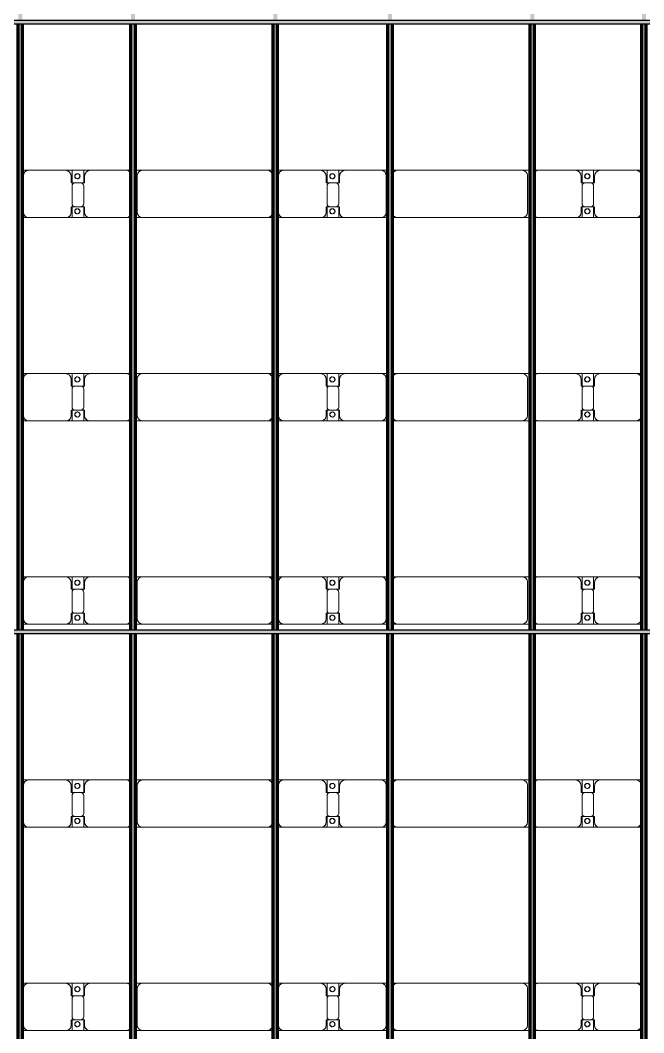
# Model space of a CAD drawing. Header units: millimetres. Extents: x -268744 to 115753, y -96240 to -10461.
# Drawn here: x -97705 to -91568, y -44571 to -34607 of the extents above; entities that cross this region are included whole.
import ezdxf

# ---------------------------------------------------------------- set-up
doc = ezdxf.new("R2010")
doc.units = ezdxf.units.MM
doc.layers.add('A-GENM', color=13, linetype='Continuous', lineweight=9)
doc.layers.add('S-BEAM', color=12, linetype='Continuous', lineweight=9)

# ---------------------------------------------------------------- blocks, each defined once
blk = doc.blocks.new('Dầm C52 - Hộp 40x60-V24-KHUNG KẾT CẤU BÈ PIN 1')
at = {"layer": 'S-BEAM', "lineweight": 25}
blk.add_hatch(color=4, dxfattribs=at).paths.add_polyline_path([(-145811, -20), (145811, -20), (145811, 20), (-145811, 20)])
at = {"layer": 'S-BEAM', "color": 4, "lineweight": 25}
for p, q in [((-145811, 20), (145811, 20)), ((145811, -20), (-145811, -20))]:
    blk.add_line(p, q, dxfattribs=at)
blk = doc.blocks.new('Dai phao do pin - DẢI PHAO ĐỠ PIN-V65-KHUNG KẾT CẤU BÈ PIN 1')
at = {"layer": 'A-GENM', "color": 7}
for p, q in [((10747.6, 241.6), (10809.7, 241.6)), ((10747.6, 241.6), (10809.7, 241.6)), ((11169.7, 241.6), (10809.7, 241.6)), ((11169.7, 241.6), (11352.2, 241.6)), ((11352.2, 241.6), (11169.7, 241.6)), ((11237.8, 241.6), (11420.3, 241.6)), ((11237.8, 116.2), (11237.8, 241.6)), ((11420.3, 241.6), (11237.8, 241.6)), ((11352.2, 241.6), (11352.2, 116.2)), ((11770.3, 241.6), (11420.3, 241.6)), ((11770.3, 241.6), (11817.6, 241.6)), ((11770.3, 241.6), (11817.6, 241.6)), ((11857.6, 241.6), (11929.7, 241.6)), ((11857.6, 241.6), (11929.7, 241.6)), ((13160.3, 241.6), (11929.7, 241.6)), ((13160.3, 241.6), (13217.6, 241.6)), ((13160.3, 241.6), (13217.6, 241.6)), ((13257.6, 241.6), (13319.7, 241.6)), ((13257.6, 241.6), (13319.7, 241.6)), ((13679.7, 241.6), (13319.7, 241.6)), ((13679.7, 241.6), (13862.2, 241.6)), ((13862.2, 241.6), (13679.7, 241.6)), ((13747.8, 241.6), (13930.3, 241.6)), ((13747.8, 116.2), (13747.8, 241.6)), ((13930.3, 241.6), (13747.8, 241.6)), ((13862.2, 241.6), (13862.2, 116.2)), ((14280.3, 241.6), (13930.3, 241.6)), ((14280.3, 241.6), (14347.6, 241.6)), ((14280.3, 241.6), (14347.6, 241.6)), ((14387.6, 241.6), (14439.7, 241.6)), ((14387.6, 241.6), (14439.7, 241.6)), ((15670.3, 241.6), (14439.7, 241.6)), ((15670.3, 241.6), (15747.6, 241.6)), ((15670.3, 241.6), (15747.6, 241.6)), ((15787.6, 241.6), (15829.7, 241.6)), ((15787.6, 241.6), (15829.7, 241.6)), ((16189.7, 241.6), (15829.7, 241.6)), ((16189.7, 241.6), (16372.2, 241.6)), ((16372.2, 241.6), (16189.7, 241.6)), ((16257.8, 241.6), (16440.3, 241.6)), ((16257.8, 116.2), (16257.8, 241.6)), ((16440.3, 241.6), (16257.8, 241.6)), ((16372.2, 241.6), (16372.2, 116.2)), ((16790.3, 241.6), (16440.3, 241.6)), ((16790.3, 241.6), (16847.6, 241.6)), ((16790.3, 241.6), (16847.6, 241.6)), ((10759.7, 191.6), (10759.7, -173.4)), ((11229.7, 118.2), (11229.7, 181.6)), ((11322.2, 118.2), (11229.7, 118.2)), ((11360.3, 118.2), (11267.8, 118.2)), ((11360.3, 181.6), (11360.3, 118.2)), ((11879.7, 191.6), (11879.7, -173.4)), ((13210.3, -173.4), (13210.3, 191.6)), ((13269.7, 191.6), (13269.7, -173.4)), ((13739.7, 118.2), (13739.7, 181.6)), ((13832.2, 118.2), (13739.7, 118.2)), ((13870.3, 118.2), (13777.8, 118.2)), ((13870.3, 181.6), (13870.3, 118.2)), ((14330.3, -173.4), (14330.3, 191.6)), ((14389.7, 191.6), (14389.7, -173.4)), ((15720.3, -173.4), (15720.3, 191.6)), ((16249.7, 118.2), (16249.7, 181.6)), ((16342.2, 118.2), (16249.7, 118.2)), ((16380.3, 118.2), (16287.8, 118.2)), ((16380.3, 181.6), (16380.3, 118.2)), ((16840.3, -173.4), (16840.3, 191.6)), ((11237.8, 88.2), (11237.8, -88.2)), ((11352.2, -88.2), (11352.2, 88.2)), ((13747.8, 88.2), (13747.8, -88.2)), ((13862.2, -88.2), (13862.2, 88.2)), ((16257.8, 88.2), (16257.8, -88.2)), ((16372.2, -88.2), (16372.2, 88.2)), ((11229.7, -173.4), (11229.7, -118.2)), ((11229.7, -118.2), (11322.2, -118.2)), ((11237.8, -223.4), (11237.8, -116.2)), ((11267.8, -118.2), (11360.3, -118.2)), ((11352.2, -116.2), (11352.2, -223.4)), ((11360.3, -118.2), (11360.3, -173.4)), ((13739.7, -173.4), (13739.7, -118.2)), ((13739.7, -118.2), (13832.2, -118.2)), ((13747.8, -223.4), (13747.8, -116.2)), ((13777.8, -118.2), (13870.3, -118.2)), ((13862.2, -116.2), (13862.2, -223.4)), ((13870.3, -118.2), (13870.3, -173.4)), ((16249.7, -173.4), (16249.7, -118.2)), ((16249.7, -118.2), (16342.2, -118.2)), ((16257.8, -223.4), (16257.8, -116.2)), ((16287.8, -118.2), (16380.3, -118.2)), ((16372.2, -116.2), (16372.2, -223.4)), ((16380.3, -118.2), (16380.3, -173.4)), ((10809.7, -223.4), (10747.6, -223.4)), ((10809.7, -223.4), (10747.6, -223.4)), ((10809.7, -223.4), (11179.7, -223.4)), ((11352.2, -223.4), (11179.7, -223.4)), ((11179.7, -223.4), (11352.2, -223.4)), ((11410.3, -223.4), (11237.8, -223.4)), ((11237.8, -223.4), (11410.3, -223.4)), ((11410.3, -223.4), (11770.3, -223.4)), ((11817.6, -223.4), (11770.3, -223.4)), ((11817.6, -223.4), (11770.3, -223.4)), ((11929.7, -223.4), (11857.6, -223.4)), ((11929.7, -223.4), (11857.6, -223.4)), ((11929.7, -223.4), (13160.3, -223.4)), ((13217.6, -223.4), (13160.3, -223.4)), ((13217.6, -223.4), (13160.3, -223.4)), ((13319.7, -223.4), (13257.6, -223.4)), ((13319.7, -223.4), (13257.6, -223.4)), ((13319.7, -223.4), (13689.7, -223.4)), ((13862.2, -223.4), (13689.7, -223.4)), ((13689.7, -223.4), (13862.2, -223.4)), ((13920.3, -223.4), (13747.8, -223.4)), ((13747.8, -223.4), (13920.3, -223.4)), ((13920.3, -223.4), (14280.3, -223.4)), ((14347.6, -223.4), (14280.3, -223.4)), ((14347.6, -223.4), (14280.3, -223.4)), ((14439.7, -223.4), (14387.6, -223.4)), ((14439.7, -223.4), (14387.6, -223.4)), ((14439.7, -223.4), (15670.3, -223.4)), ((15747.6, -223.4), (15670.3, -223.4)), ((15747.6, -223.4), (15670.3, -223.4)), ((15829.7, -223.4), (15787.6, -223.4)), ((15829.7, -223.4), (15787.6, -223.4)), ((15829.7, -223.4), (16199.7, -223.4)), ((16372.2, -223.4), (16199.7, -223.4)), ((16199.7, -223.4), (16372.2, -223.4)), ((16430.3, -223.4), (16257.8, -223.4)), ((16257.8, -223.4), (16430.3, -223.4)), ((16430.3, -223.4), (16790.3, -223.4)), ((16847.6, -223.4), (16790.3, -223.4)), ((16847.6, -223.4), (16790.3, -223.4))]:
    blk.add_line(p, q, dxfattribs=at)
for centre, radius, start, end in [((10809.7, 191.6), 50, 90, 180), ((10809.7, 191.6), 50, 105, 180), ((11169.7, 181.6), 60, 360, 90), ((11169.7, 181.6), 60, 360, 60), ((11288.6, 183.2), 25, 360, 180), ((11288.6, 183.2), 25, 360, 165), ((11291.4, 183.2), 25, 360, 180), ((11291.4, 183.2), 25, 90, 180), ((11291.4, 183.2), 25, 15, 75), ((11420.3, 181.6), 60, 90, 180), ((11420.3, 181.6), 60, 120, 180), ((11770.3, 191.6), 50, 30, 90), ((11770.3, 191.6), 50, 30, 75), ((11929.7, 191.6), 50, 90, 180), ((11929.7, 191.6), 50, 150, 180), ((11929.7, 191.6), 50, 105, 135), ((13160.3, 191.6), 50, 360, 90), ((13160.3, 191.6), 50, 60, 90), ((13160.3, 191.6), 50, 15, 30), ((13319.7, 191.6), 50, 90, 180), ((13319.7, 191.6), 50, 105, 180), ((13679.7, 181.6), 60, 360, 90), ((13679.7, 181.6), 60, 360, 60), ((13798.6, 183.2), 25, 0, 180), ((13798.6, 183.2), 25, 360, 165), ((13801.4, 183.2), 25, 0, 180), ((13801.4, 183.2), 25, 90, 180), ((13801.4, 183.2), 25, 15, 75), ((13930.3, 181.6), 60, 90, 180), ((13930.3, 181.6), 60, 120, 180), ((14280.3, 191.6), 50, 360, 90), ((14280.3, 191.6), 50, 360, 75), ((14439.7, 191.6), 50, 90, 180), ((14439.7, 191.6), 50, 150, 180), ((14439.7, 191.6), 50, 105, 135), ((15670.3, 191.6), 50, 360, 90), ((15670.3, 191.6), 50, 60, 90), ((15670.3, 191.6), 50, 15, 30), ((15829.7, 191.6), 50, 90, 150), ((15829.7, 191.6), 50, 105, 150), ((16189.7, 181.6), 60, 0, 90), ((16189.7, 181.6), 60, 0, 60), ((16308.6, 183.2), 25, 0, 180), ((16308.6, 183.2), 25, 360, 165), ((16311.4, 183.2), 25, 0, 180), ((16311.4, 183.2), 25, 90, 180), ((16311.4, 183.2), 25, 15, 75), ((16440.3, 181.6), 60, 90, 180), ((16440.3, 181.6), 60, 120, 180), ((16790.3, 191.6), 50, 0, 90), ((16790.3, 191.6), 50, 0, 75), ((11267.8, 88.2), 30, 90, 180), ((11288.6, 183.2), 25, 180, 0), ((11291.4, 183.2), 25, 180, 0), ((11291.4, 183.2), 25, 180, 300), ((11288.6, 183.2), 25, 210, 0), ((11291.4, 183.2), 25, 330, 345), ((11322.2, 88.2), 30, 0, 90), ((13777.8, 88.2), 30, 90, 180), ((13798.6, 183.2), 25, 180, 0), ((13801.4, 183.2), 25, 180, 0), ((13801.4, 183.2), 25, 180, 300), ((13798.6, 183.2), 25, 210, 360), ((13801.4, 183.2), 25, 330, 345), ((13832.2, 88.2), 30, 360, 90), ((16287.8, 88.2), 30, 90, 180), ((16308.6, 183.2), 25, 180, 0), ((16311.4, 183.2), 25, 180, 360), ((16311.4, 183.2), 25, 180, 300), ((16308.6, 183.2), 25, 210, 0), ((16311.4, 183.2), 25, 330, 345), ((16342.2, 88.2), 30, 0, 90), ((11267.8, -88.2), 30, 180, 270), ((11322.2, -88.2), 30, 270, 0), ((13777.8, -88.2), 30, 180, 270), ((13832.2, -88.2), 30, 270, 0), ((16287.8, -88.2), 30, 180, 270), ((16342.2, -88.2), 30, 270, 0), ((10809.7, -173.4), 50, 180, 270), ((10809.7, -173.4), 50, 180, 255), ((11179.7, -173.4), 50, 270, 0), ((11179.7, -173.4), 50, 285, 0), ((11288.6, -161.8), 25, 0, 180), ((11288.6, -161.8), 25, 180, 0), ((11288.6, -161.8), 25, 105, 165), ((11288.6, -161.8), 25, 195, 0), ((11291.4, -161.8), 25, 0, 180), ((11291.4, -161.8), 25, 105, 180), ((11291.4, -161.8), 25, 180, 0), ((11291.4, -161.8), 25, 180, 270), ((11288.6, -161.8), 25, 360, 75), ((11291.4, -161.8), 25, 15, 75), ((11291.4, -161.8), 25, 285, 345), ((11410.3, -173.4), 50, 180, 270), ((11410.3, -173.4), 50, 180, 255), ((11770.3, -173.4), 50, 270, 330), ((11770.3, -173.4), 50, 285, 330), ((11929.7, -173.4), 50, 180, 270), ((11929.7, -173.4), 50, 180, 210), ((13160.3, -173.4), 50, 270, 0), ((13160.3, -173.4), 50, 330, 0), ((13319.7, -173.4), 50, 180, 270), ((13319.7, -173.4), 50, 180, 255), ((13689.7, -173.4), 50, 270, 360), ((13689.7, -173.4), 50, 285, 360), ((13798.6, -161.8), 25, 0, 180), ((13798.6, -161.8), 25, 180, 0), ((13798.6, -161.8), 25, 105, 165), ((13798.6, -161.8), 25, 195, 0), ((13801.4, -161.8), 25, 0, 180), ((13801.4, -161.8), 25, 105, 180), ((13801.4, -161.8), 25, 180, 0), ((13801.4, -161.8), 25, 180, 270), ((13798.6, -161.8), 25, 0, 75), ((13801.4, -161.8), 25, 15, 75), ((13801.4, -161.8), 25, 285, 345), ((13920.3, -173.4), 50, 180, 270), ((13920.3, -173.4), 50, 180, 255), ((14280.3, -173.4), 50, 270, 0), ((14280.3, -173.4), 50, 285, 0), ((14439.7, -173.4), 50, 180, 270), ((14439.7, -173.4), 50, 180, 210), ((15670.3, -173.4), 50, 270, 0), ((15670.3, -173.4), 50, 330, 0), ((15829.7, -173.4), 50, 210, 270), ((15829.7, -173.4), 50, 210, 255), ((16199.7, -173.4), 50, 270, 360), ((16199.7, -173.4), 50, 285, 360), ((16308.6, -161.8), 25, 360, 180), ((16308.6, -161.8), 25, 180, 360), ((16308.6, -161.8), 25, 105, 165), ((16308.6, -161.8), 25, 195, 360), ((16311.4, -161.8), 25, 0, 180), ((16311.4, -161.8), 25, 105, 180), ((16311.4, -161.8), 25, 180, 0), ((16311.4, -161.8), 25, 180, 270), ((16308.6, -161.8), 25, 0, 75), ((16311.4, -161.8), 25, 15, 75), ((16311.4, -161.8), 25, 285, 345), ((16430.3, -173.4), 50, 180, 270), ((16430.3, -173.4), 50, 180, 255), ((16790.3, -173.4), 50, 270, 360), ((16790.3, -173.4), 50, 285, 360), ((11929.7, -173.4), 50, 240, 270), ((13160.3, -173.4), 50, 285, 300), ((14439.7, -173.4), 50, 240, 270), ((15670.3, -173.4), 50, 285, 300)]:
    blk.add_arc(centre, radius, start, end, dxfattribs=at)
blk = doc.blocks.new('Dai phao do pin - DẢI PHAO ĐỠ PIN-V66-KHUNG KẾT CẤU BÈ PIN 1')
at = {"layer": 'A-GENM', "color": 7}
for p, q in [((10747.6, 241.6), (10809.7, 241.6)), ((10747.6, 241.6), (10809.7, 241.6)), ((11169.7, 241.6), (10809.7, 241.6)), ((11169.7, 241.6), (11352.2, 241.6)), ((11352.2, 241.6), (11169.7, 241.6)), ((11237.8, 241.6), (11420.3, 241.6)), ((11237.8, 116.2), (11237.8, 241.6)), ((11420.3, 241.6), (11237.8, 241.6)), ((11352.2, 241.6), (11352.2, 116.2)), ((11770.3, 241.6), (11420.3, 241.6)), ((11770.3, 241.6), (11817.6, 241.6)), ((11770.3, 241.6), (11817.6, 241.6)), ((11857.6, 241.6), (11929.7, 241.6)), ((11857.6, 241.6), (11929.7, 241.6)), ((13160.3, 241.6), (11929.7, 241.6)), ((13160.3, 241.6), (13217.6, 241.6)), ((13160.3, 241.6), (13217.6, 241.6)), ((13257.6, 241.6), (13319.7, 241.6)), ((13257.6, 241.6), (13319.7, 241.6)), ((13679.7, 241.6), (13319.7, 241.6)), ((13679.7, 241.6), (13862.2, 241.6)), ((13862.2, 241.6), (13679.7, 241.6)), ((13747.8, 241.6), (13930.3, 241.6)), ((13747.8, 116.2), (13747.8, 241.6)), ((13930.3, 241.6), (13747.8, 241.6)), ((13862.2, 241.6), (13862.2, 116.2)), ((14280.3, 241.6), (13930.3, 241.6)), ((14280.3, 241.6), (14347.6, 241.6)), ((14280.3, 241.6), (14347.6, 241.6)), ((14387.6, 241.6), (14439.7, 241.6)), ((14387.6, 241.6), (14439.7, 241.6)), ((15670.3, 241.6), (14439.7, 241.6)), ((15670.3, 241.6), (15747.6, 241.6)), ((15670.3, 241.6), (15747.6, 241.6)), ((15787.6, 241.6), (15829.7, 241.6)), ((15787.6, 241.6), (15829.7, 241.6)), ((16189.7, 241.6), (15829.7, 241.6)), ((16189.7, 241.6), (16372.2, 241.6)), ((16372.2, 241.6), (16189.7, 241.6)), ((16257.8, 241.6), (16440.3, 241.6)), ((16257.8, 116.2), (16257.8, 241.6)), ((16440.3, 241.6), (16257.8, 241.6)), ((16372.2, 241.6), (16372.2, 116.2)), ((16790.3, 241.6), (16440.3, 241.6)), ((16790.3, 241.6), (16847.6, 241.6)), ((16790.3, 241.6), (16847.6, 241.6)), ((10759.7, 191.6), (10759.7, -173.4)), ((11229.7, 118.2), (11229.7, 181.6)), ((11322.2, 118.2), (11229.7, 118.2)), ((11360.3, 118.2), (11267.8, 118.2)), ((11360.3, 181.6), (11360.3, 118.2)), ((11879.7, 191.6), (11879.7, -173.4)), ((13210.3, -173.4), (13210.3, 191.6)), ((13269.7, 191.6), (13269.7, -173.4)), ((13739.7, 118.2), (13739.7, 181.6)), ((13832.2, 118.2), (13739.7, 118.2)), ((13870.3, 118.2), (13777.8, 118.2)), ((13870.3, 181.6), (13870.3, 118.2)), ((14330.3, -173.4), (14330.3, 191.6)), ((14389.7, 191.6), (14389.7, -173.4)), ((15720.3, -173.4), (15720.3, 191.6)), ((16249.7, 118.2), (16249.7, 181.6)), ((16342.2, 118.2), (16249.7, 118.2)), ((16380.3, 118.2), (16287.8, 118.2)), ((16380.3, 181.6), (16380.3, 118.2)), ((16840.3, -173.4), (16840.3, 191.6)), ((11237.8, 88.2), (11237.8, -88.2)), ((11352.2, -88.2), (11352.2, 88.2)), ((13747.8, 88.2), (13747.8, -88.2)), ((13862.2, -88.2), (13862.2, 88.2)), ((16257.8, 88.2), (16257.8, -88.2)), ((16372.2, -88.2), (16372.2, 88.2)), ((11229.7, -173.4), (11229.7, -118.2)), ((11229.7, -118.2), (11322.2, -118.2)), ((11237.8, -223.4), (11237.8, -116.2)), ((11267.8, -118.2), (11360.3, -118.2)), ((11352.2, -116.2), (11352.2, -223.4)), ((11360.3, -118.2), (11360.3, -173.4)), ((13739.7, -173.4), (13739.7, -118.2)), ((13739.7, -118.2), (13832.2, -118.2)), ((13747.8, -223.4), (13747.8, -116.2)), ((13777.8, -118.2), (13870.3, -118.2)), ((13862.2, -116.2), (13862.2, -223.4)), ((13870.3, -118.2), (13870.3, -173.4)), ((16249.7, -173.4), (16249.7, -118.2)), ((16249.7, -118.2), (16342.2, -118.2)), ((16257.8, -223.4), (16257.8, -116.2)), ((16287.8, -118.2), (16380.3, -118.2)), ((16372.2, -116.2), (16372.2, -223.4)), ((16380.3, -118.2), (16380.3, -173.4)), ((10809.7, -223.4), (10747.6, -223.4)), ((10809.7, -223.4), (10747.6, -223.4)), ((10809.7, -223.4), (11179.7, -223.4)), ((11352.2, -223.4), (11179.7, -223.4)), ((11179.7, -223.4), (11352.2, -223.4)), ((11410.3, -223.4), (11237.8, -223.4)), ((11237.8, -223.4), (11410.3, -223.4)), ((11410.3, -223.4), (11770.3, -223.4)), ((11817.6, -223.4), (11770.3, -223.4)), ((11817.6, -223.4), (11770.3, -223.4)), ((11929.7, -223.4), (11857.6, -223.4)), ((11929.7, -223.4), (11857.6, -223.4)), ((11929.7, -223.4), (13160.3, -223.4)), ((13217.6, -223.4), (13160.3, -223.4)), ((13217.6, -223.4), (13160.3, -223.4)), ((13319.7, -223.4), (13257.6, -223.4)), ((13319.7, -223.4), (13257.6, -223.4)), ((13319.7, -223.4), (13689.7, -223.4)), ((13862.2, -223.4), (13689.7, -223.4)), ((13689.7, -223.4), (13862.2, -223.4)), ((13920.3, -223.4), (13747.8, -223.4)), ((13747.8, -223.4), (13920.3, -223.4)), ((13920.3, -223.4), (14280.3, -223.4)), ((14347.6, -223.4), (14280.3, -223.4)), ((14347.6, -223.4), (14280.3, -223.4)), ((14439.7, -223.4), (14387.6, -223.4)), ((14439.7, -223.4), (14387.6, -223.4)), ((14439.7, -223.4), (15670.3, -223.4)), ((15747.6, -223.4), (15670.3, -223.4)), ((15747.6, -223.4), (15670.3, -223.4)), ((15829.7, -223.4), (15787.6, -223.4)), ((15829.7, -223.4), (15787.6, -223.4)), ((15829.7, -223.4), (16199.7, -223.4)), ((16372.2, -223.4), (16199.7, -223.4)), ((16199.7, -223.4), (16372.2, -223.4)), ((16430.3, -223.4), (16257.8, -223.4)), ((16257.8, -223.4), (16430.3, -223.4)), ((16430.3, -223.4), (16790.3, -223.4)), ((16847.6, -223.4), (16790.3, -223.4)), ((16847.6, -223.4), (16790.3, -223.4))]:
    blk.add_line(p, q, dxfattribs=at)
for centre, radius, start, end in [((10809.7, 191.6), 50, 90, 180), ((10809.7, 191.6), 50, 105, 180), ((11169.7, 181.6), 60, 360, 90), ((11169.7, 181.6), 60, 360, 60), ((11288.6, 183.2), 25, 360, 180), ((11288.6, 183.2), 25, 360, 165), ((11291.4, 183.2), 25, 360, 180), ((11291.4, 183.2), 25, 90, 180), ((11291.4, 183.2), 25, 15, 75), ((11420.3, 181.6), 60, 90, 180), ((11420.3, 181.6), 60, 120, 180), ((11770.3, 191.6), 50, 30, 90), ((11770.3, 191.6), 50, 30, 75), ((11929.7, 191.6), 50, 90, 180), ((11929.7, 191.6), 50, 150, 180), ((11929.7, 191.6), 50, 105, 135), ((13160.3, 191.6), 50, 360, 90), ((13160.3, 191.6), 50, 60, 90), ((13160.3, 191.6), 50, 15, 30), ((13319.7, 191.6), 50, 90, 180), ((13319.7, 191.6), 50, 105, 180), ((13679.7, 181.6), 60, 360, 90), ((13679.7, 181.6), 60, 360, 60), ((13798.6, 183.2), 25, 0, 180), ((13798.6, 183.2), 25, 360, 165), ((13801.4, 183.2), 25, 0, 180), ((13801.4, 183.2), 25, 90, 180), ((13801.4, 183.2), 25, 15, 75), ((13930.3, 181.6), 60, 90, 180), ((13930.3, 181.6), 60, 120, 180), ((14280.3, 191.6), 50, 360, 90), ((14280.3, 191.6), 50, 360, 75), ((14439.7, 191.6), 50, 90, 180), ((14439.7, 191.6), 50, 150, 180), ((14439.7, 191.6), 50, 105, 135), ((15670.3, 191.6), 50, 360, 90), ((15670.3, 191.6), 50, 60, 90), ((15670.3, 191.6), 50, 15, 30), ((15829.7, 191.6), 50, 90, 150), ((15829.7, 191.6), 50, 105, 150), ((16189.7, 181.6), 60, 0, 90), ((16189.7, 181.6), 60, 0, 60), ((16308.6, 183.2), 25, 0, 180), ((16308.6, 183.2), 25, 360, 165), ((16311.4, 183.2), 25, 0, 180), ((16311.4, 183.2), 25, 90, 180), ((16311.4, 183.2), 25, 15, 75), ((16440.3, 181.6), 60, 90, 180), ((16440.3, 181.6), 60, 120, 180), ((16790.3, 191.6), 50, 0, 90), ((16790.3, 191.6), 50, 0, 75), ((11267.8, 88.2), 30, 90, 180), ((11288.6, 183.2), 25, 180, 0), ((11291.4, 183.2), 25, 180, 0), ((11291.4, 183.2), 25, 180, 300), ((11288.6, 183.2), 25, 210, 0), ((11291.4, 183.2), 25, 330, 345), ((11322.2, 88.2), 30, 0, 90), ((13777.8, 88.2), 30, 90, 180), ((13798.6, 183.2), 25, 180, 0), ((13801.4, 183.2), 25, 180, 0), ((13801.4, 183.2), 25, 180, 300), ((13798.6, 183.2), 25, 210, 360), ((13801.4, 183.2), 25, 330, 345), ((13832.2, 88.2), 30, 360, 90), ((16287.8, 88.2), 30, 90, 180), ((16308.6, 183.2), 25, 180, 0), ((16311.4, 183.2), 25, 180, 360), ((16311.4, 183.2), 25, 180, 300), ((16308.6, 183.2), 25, 210, 0), ((16311.4, 183.2), 25, 330, 345), ((16342.2, 88.2), 30, 0, 90), ((11267.8, -88.2), 30, 180, 270), ((11322.2, -88.2), 30, 270, 0), ((13777.8, -88.2), 30, 180, 270), ((13832.2, -88.2), 30, 270, 0), ((16287.8, -88.2), 30, 180, 270), ((16342.2, -88.2), 30, 270, 0), ((10809.7, -173.4), 50, 180, 270), ((10809.7, -173.4), 50, 180, 255), ((11179.7, -173.4), 50, 270, 0), ((11179.7, -173.4), 50, 285, 0), ((11288.6, -161.8), 25, 0, 180), ((11288.6, -161.8), 25, 180, 0), ((11288.6, -161.8), 25, 105, 165), ((11288.6, -161.8), 25, 195, 359.19264), ((11291.4, -161.8), 25, 0, 180), ((11291.4, -161.8), 25, 105, 180), ((11291.4, -161.8), 25, 180, 0), ((11291.4, -161.8), 25, 180.80736, 270), ((11288.6, -161.8), 25, 360, 75), ((11291.4, -161.8), 25, 15, 75), ((11291.4, -161.8), 25, 285, 345), ((11410.3, -173.4), 50, 180, 270), ((11410.3, -173.4), 50, 180, 255), ((11770.3, -173.4), 50, 270, 330), ((11770.3, -173.4), 50, 285, 330), ((11929.7, -173.4), 50, 180, 270), ((11929.7, -173.4), 50, 180, 210), ((13160.3, -173.4), 50, 270, 0), ((13160.3, -173.4), 50, 330, 0), ((13319.7, -173.4), 50, 180, 270), ((13319.7, -173.4), 50, 180, 255), ((13689.7, -173.4), 50, 270, 360), ((13689.7, -173.4), 50, 285, 360), ((13798.6, -161.8), 25, 0, 180), ((13798.6, -161.8), 25, 180, 0), ((13798.6, -161.8), 25, 105, 165), ((13798.6, -161.8), 25, 195, 359.19264), ((13801.4, -161.8), 25, 0, 180), ((13801.4, -161.8), 25, 105, 180), ((13801.4, -161.8), 25, 180, 0), ((13801.4, -161.8), 25, 180.80736, 270), ((13798.6, -161.8), 25, 0, 75), ((13801.4, -161.8), 25, 15, 75), ((13801.4, -161.8), 25, 285, 345), ((13920.3, -173.4), 50, 180, 270), ((13920.3, -173.4), 50, 180, 255), ((14280.3, -173.4), 50, 270, 0), ((14280.3, -173.4), 50, 285, 0), ((14439.7, -173.4), 50, 180, 270), ((14439.7, -173.4), 50, 180, 210), ((15670.3, -173.4), 50, 270, 0), ((15670.3, -173.4), 50, 330, 0), ((15829.7, -173.4), 50, 210, 270), ((15829.7, -173.4), 50, 210, 255), ((16199.7, -173.4), 50, 270, 360), ((16199.7, -173.4), 50, 285, 360), ((16308.6, -161.8), 25, 360, 180), ((16308.6, -161.8), 25, 180, 360), ((16308.6, -161.8), 25, 105, 165), ((16308.6, -161.8), 25, 195, 359.19264), ((16311.4, -161.8), 25, 0, 180), ((16311.4, -161.8), 25, 105, 180), ((16311.4, -161.8), 25, 180, 0), ((16311.4, -161.8), 25, 180.80736, 270), ((16308.6, -161.8), 25, 0, 75), ((16311.4, -161.8), 25, 15, 75), ((16311.4, -161.8), 25, 285, 345), ((16430.3, -173.4), 50, 180, 270), ((16430.3, -173.4), 50, 180, 255), ((16790.3, -173.4), 50, 270, 360), ((16790.3, -173.4), 50, 285, 360), ((11929.7, -173.4), 50, 240, 270), ((13160.3, -173.4), 50, 285, 300), ((14439.7, -173.4), 50, 240, 270), ((15670.3, -173.4), 50, 285, 300)]:
    blk.add_arc(centre, radius, start, end, dxfattribs=at)
blk = doc.blocks.new('Dai phao do pin - DẢI PHAO ĐỠ PIN-V67-KHUNG KẾT CẤU BÈ PIN 1')
at = {"layer": 'A-GENM', "color": 7}
for p, q in [((10747.6, 241.6), (10809.7, 241.6)), ((10747.6, 241.6), (10809.7, 241.6)), ((11169.7, 241.6), (10809.7, 241.6)), ((11169.7, 241.6), (11352.2, 241.6)), ((11352.2, 241.6), (11169.7, 241.6)), ((11237.8, 241.6), (11420.3, 241.6)), ((11237.8, 116.2), (11237.8, 241.6)), ((11420.3, 241.6), (11237.8, 241.6)), ((11352.2, 241.6), (11352.2, 116.2)), ((11770.3, 241.6), (11420.3, 241.6)), ((11770.3, 241.6), (11817.6, 241.6)), ((11770.3, 241.6), (11817.6, 241.6)), ((11857.6, 241.6), (11929.7, 241.6)), ((11857.6, 241.6), (11929.7, 241.6)), ((13160.3, 241.6), (11929.7, 241.6)), ((13160.3, 241.6), (13217.6, 241.6)), ((13160.3, 241.6), (13217.6, 241.6)), ((13257.6, 241.6), (13319.7, 241.6)), ((13257.6, 241.6), (13319.7, 241.6)), ((13679.7, 241.6), (13319.7, 241.6)), ((13679.7, 241.6), (13862.2, 241.6)), ((13862.2, 241.6), (13679.7, 241.6)), ((13747.8, 241.6), (13930.3, 241.6)), ((13747.8, 116.2), (13747.8, 241.6)), ((13930.3, 241.6), (13747.8, 241.6)), ((13862.2, 241.6), (13862.2, 116.2)), ((14280.3, 241.6), (13930.3, 241.6)), ((14280.3, 241.6), (14347.6, 241.6)), ((14280.3, 241.6), (14347.6, 241.6)), ((14387.6, 241.6), (14439.7, 241.6)), ((14387.6, 241.6), (14439.7, 241.6)), ((15670.3, 241.6), (14439.7, 241.6)), ((15670.3, 241.6), (15747.6, 241.6)), ((15670.3, 241.6), (15747.6, 241.6)), ((15787.6, 241.6), (15829.7, 241.6)), ((15787.6, 241.6), (15829.7, 241.6)), ((16189.7, 241.6), (15829.7, 241.6)), ((16189.7, 241.6), (16372.2, 241.6)), ((16372.2, 241.6), (16189.7, 241.6)), ((16257.8, 241.6), (16440.3, 241.6)), ((16257.8, 116.2), (16257.8, 241.6)), ((16440.3, 241.6), (16257.8, 241.6)), ((16372.2, 241.6), (16372.2, 116.2)), ((16790.3, 241.6), (16440.3, 241.6)), ((16790.3, 241.6), (16847.6, 241.6)), ((16790.3, 241.6), (16847.6, 241.6)), ((10759.7, 191.6), (10759.7, -173.4)), ((11229.7, 118.2), (11229.7, 181.6)), ((11322.2, 118.2), (11229.7, 118.2)), ((11360.3, 118.2), (11267.8, 118.2)), ((11360.3, 181.6), (11360.3, 118.2)), ((11879.7, 191.6), (11879.7, -173.4)), ((13210.3, -173.4), (13210.3, 191.6)), ((13269.7, 191.6), (13269.7, -173.4)), ((13739.7, 118.2), (13739.7, 181.6)), ((13832.2, 118.2), (13739.7, 118.2)), ((13870.3, 118.2), (13777.8, 118.2)), ((13870.3, 181.6), (13870.3, 118.2)), ((14330.3, -173.4), (14330.3, 191.6)), ((14389.7, 191.6), (14389.7, -173.4)), ((15720.3, -173.4), (15720.3, 191.6)), ((16249.7, 118.2), (16249.7, 181.6)), ((16342.2, 118.2), (16249.7, 118.2)), ((16380.3, 118.2), (16287.8, 118.2)), ((16380.3, 181.6), (16380.3, 118.2)), ((16840.3, -173.4), (16840.3, 191.6)), ((11237.8, 88.2), (11237.8, -88.2)), ((11352.2, -88.2), (11352.2, 88.2)), ((13747.8, 88.2), (13747.8, -88.2)), ((13862.2, -88.2), (13862.2, 88.2)), ((16257.8, 88.2), (16257.8, -88.2)), ((16372.2, -88.2), (16372.2, 88.2)), ((11229.7, -173.4), (11229.7, -118.2)), ((11229.7, -118.2), (11322.2, -118.2)), ((11237.8, -223.4), (11237.8, -116.2)), ((11267.8, -118.2), (11360.3, -118.2)), ((11352.2, -116.2), (11352.2, -223.4)), ((11360.3, -118.2), (11360.3, -173.4)), ((13739.7, -173.4), (13739.7, -118.2)), ((13739.7, -118.2), (13832.2, -118.2)), ((13747.8, -223.4), (13747.8, -116.2)), ((13777.8, -118.2), (13870.3, -118.2)), ((13862.2, -116.2), (13862.2, -223.4)), ((13870.3, -118.2), (13870.3, -173.4)), ((16249.7, -173.4), (16249.7, -118.2)), ((16249.7, -118.2), (16342.2, -118.2)), ((16257.8, -223.4), (16257.8, -116.2)), ((16287.8, -118.2), (16380.3, -118.2)), ((16372.2, -116.2), (16372.2, -223.4)), ((16380.3, -118.2), (16380.3, -173.4)), ((10809.7, -223.4), (10747.6, -223.4)), ((10809.7, -223.4), (10747.6, -223.4)), ((10809.7, -223.4), (11179.7, -223.4)), ((11352.2, -223.4), (11179.7, -223.4)), ((11179.7, -223.4), (11352.2, -223.4)), ((11410.3, -223.4), (11237.8, -223.4)), ((11237.8, -223.4), (11410.3, -223.4)), ((11410.3, -223.4), (11770.3, -223.4)), ((11817.6, -223.4), (11770.3, -223.4)), ((11817.6, -223.4), (11770.3, -223.4)), ((11929.7, -223.4), (11857.6, -223.4)), ((11929.7, -223.4), (11857.6, -223.4)), ((11929.7, -223.4), (13160.3, -223.4)), ((13217.6, -223.4), (13160.3, -223.4)), ((13217.6, -223.4), (13160.3, -223.4)), ((13319.7, -223.4), (13257.6, -223.4)), ((13319.7, -223.4), (13257.6, -223.4)), ((13319.7, -223.4), (13689.7, -223.4)), ((13862.2, -223.4), (13689.7, -223.4)), ((13689.7, -223.4), (13862.2, -223.4)), ((13920.3, -223.4), (13747.8, -223.4)), ((13747.8, -223.4), (13920.3, -223.4)), ((13920.3, -223.4), (14280.3, -223.4)), ((14347.6, -223.4), (14280.3, -223.4)), ((14347.6, -223.4), (14280.3, -223.4)), ((14439.7, -223.4), (14387.6, -223.4)), ((14439.7, -223.4), (14387.6, -223.4)), ((14439.7, -223.4), (15670.3, -223.4)), ((15747.6, -223.4), (15670.3, -223.4)), ((15747.6, -223.4), (15670.3, -223.4)), ((15829.7, -223.4), (15787.6, -223.4)), ((15829.7, -223.4), (15787.6, -223.4)), ((15829.7, -223.4), (16199.7, -223.4)), ((16372.2, -223.4), (16199.7, -223.4)), ((16199.7, -223.4), (16372.2, -223.4)), ((16430.3, -223.4), (16257.8, -223.4)), ((16257.8, -223.4), (16430.3, -223.4)), ((16430.3, -223.4), (16790.3, -223.4)), ((16847.6, -223.4), (16790.3, -223.4)), ((16847.6, -223.4), (16790.3, -223.4))]:
    blk.add_line(p, q, dxfattribs=at)
for centre, radius, start, end in [((10809.7, 191.6), 50, 90, 180), ((10809.7, 191.6), 50, 105, 180), ((11169.7, 181.6), 60, 360, 90), ((11169.7, 181.6), 60, 360, 60), ((11288.6, 183.2), 25, 360, 180), ((11288.6, 183.2), 25, 360, 165), ((11291.4, 183.2), 25, 360, 180), ((11291.4, 183.2), 25, 90, 180), ((11291.4, 183.2), 25, 15, 75), ((11420.3, 181.6), 60, 90, 180), ((11420.3, 181.6), 60, 120, 180), ((11770.3, 191.6), 50, 30, 90), ((11770.3, 191.6), 50, 30, 75), ((11929.7, 191.6), 50, 90, 180), ((11929.7, 191.6), 50, 150, 180), ((11929.7, 191.6), 50, 105, 135), ((13160.3, 191.6), 50, 360, 90), ((13160.3, 191.6), 50, 60, 90), ((13160.3, 191.6), 50, 15, 30), ((13319.7, 191.6), 50, 90, 180), ((13319.7, 191.6), 50, 105, 180), ((13679.7, 181.6), 60, 360, 90), ((13679.7, 181.6), 60, 360, 60), ((13798.6, 183.2), 25, 0, 180), ((13798.6, 183.2), 25, 360, 165), ((13801.4, 183.2), 25, 0, 180), ((13801.4, 183.2), 25, 90, 180), ((13801.4, 183.2), 25, 15, 75), ((13930.3, 181.6), 60, 90, 180), ((13930.3, 181.6), 60, 120, 180), ((14280.3, 191.6), 50, 360, 90), ((14280.3, 191.6), 50, 360, 75), ((14439.7, 191.6), 50, 90, 180), ((14439.7, 191.6), 50, 150, 180), ((14439.7, 191.6), 50, 105, 135), ((15670.3, 191.6), 50, 360, 90), ((15670.3, 191.6), 50, 60, 90), ((15670.3, 191.6), 50, 15, 30), ((15829.7, 191.6), 50, 90, 150), ((15829.7, 191.6), 50, 105, 150), ((16189.7, 181.6), 60, 0, 90), ((16189.7, 181.6), 60, 0, 60), ((16308.6, 183.2), 25, 0, 180), ((16308.6, 183.2), 25, 360, 165), ((16311.4, 183.2), 25, 0, 180), ((16311.4, 183.2), 25, 90, 180), ((16311.4, 183.2), 25, 15, 75), ((16440.3, 181.6), 60, 90, 180), ((16440.3, 181.6), 60, 120, 180), ((16790.3, 191.6), 50, 0, 90), ((16790.3, 191.6), 50, 0, 75), ((11267.8, 88.2), 30, 90, 180), ((11288.6, 183.2), 25, 180, 0), ((11291.4, 183.2), 25, 180, 0), ((11291.4, 183.2), 25, 180, 300), ((11288.6, 183.2), 25, 210, 0), ((11291.4, 183.2), 25, 330, 345), ((11322.2, 88.2), 30, 0, 90), ((13777.8, 88.2), 30, 90, 180), ((13798.6, 183.2), 25, 180, 0), ((13801.4, 183.2), 25, 180, 0), ((13801.4, 183.2), 25, 180, 300), ((13798.6, 183.2), 25, 210, 360), ((13801.4, 183.2), 25, 330, 345), ((13832.2, 88.2), 30, 360, 90), ((16287.8, 88.2), 30, 90, 180), ((16308.6, 183.2), 25, 180, 0), ((16311.4, 183.2), 25, 180, 360), ((16311.4, 183.2), 25, 180, 300), ((16308.6, 183.2), 25, 210, 0), ((16311.4, 183.2), 25, 330, 345), ((16342.2, 88.2), 30, 0, 90), ((11267.8, -88.2), 30, 180, 270), ((11322.2, -88.2), 30, 270, 0), ((13777.8, -88.2), 30, 180, 270), ((13832.2, -88.2), 30, 270, 0), ((16287.8, -88.2), 30, 180, 270), ((16342.2, -88.2), 30, 270, 0), ((10809.7, -173.4), 50, 180, 270), ((10809.7, -173.4), 50, 180, 255), ((11179.7, -173.4), 50, 270, 0), ((11179.7, -173.4), 50, 285, 0), ((11288.6, -161.8), 25, 0, 180), ((11288.6, -161.8), 25, 180, 0), ((11288.6, -161.8), 25, 105, 165), ((11288.6, -161.8), 25, 195, 0), ((11291.4, -161.8), 25, 0, 180), ((11291.4, -161.8), 25, 105, 180), ((11291.4, -161.8), 25, 180, 0), ((11291.4, -161.8), 25, 180, 270), ((11288.6, -161.8), 25, 360, 75), ((11291.4, -161.8), 25, 15, 75), ((11291.4, -161.8), 25, 285, 345), ((11410.3, -173.4), 50, 180, 270), ((11410.3, -173.4), 50, 180, 255), ((11770.3, -173.4), 50, 270, 330), ((11770.3, -173.4), 50, 285, 330), ((11929.7, -173.4), 50, 180, 270), ((11929.7, -173.4), 50, 180, 210), ((13160.3, -173.4), 50, 270, 0), ((13160.3, -173.4), 50, 330, 0), ((13319.7, -173.4), 50, 180, 270), ((13319.7, -173.4), 50, 180, 255), ((13689.7, -173.4), 50, 270, 360), ((13689.7, -173.4), 50, 285, 360), ((13798.6, -161.8), 25, 0, 180), ((13798.6, -161.8), 25, 180, 0), ((13798.6, -161.8), 25, 105, 165), ((13798.6, -161.8), 25, 195, 0), ((13801.4, -161.8), 25, 0, 180), ((13801.4, -161.8), 25, 105, 180), ((13801.4, -161.8), 25, 180, 0), ((13801.4, -161.8), 25, 180, 270), ((13798.6, -161.8), 25, 0, 75), ((13801.4, -161.8), 25, 15, 75), ((13801.4, -161.8), 25, 285, 345), ((13920.3, -173.4), 50, 180, 270), ((13920.3, -173.4), 50, 180, 255), ((14280.3, -173.4), 50, 270, 0), ((14280.3, -173.4), 50, 285, 0), ((14439.7, -173.4), 50, 180, 270), ((14439.7, -173.4), 50, 180, 210), ((15670.3, -173.4), 50, 270, 0), ((15670.3, -173.4), 50, 330, 0), ((15829.7, -173.4), 50, 210, 270), ((15829.7, -173.4), 50, 210, 255), ((16199.7, -173.4), 50, 270, 360), ((16199.7, -173.4), 50, 285, 360), ((16308.6, -161.8), 25, 360, 180), ((16308.6, -161.8), 25, 180, 360), ((16308.6, -161.8), 25, 105, 165), ((16308.6, -161.8), 25, 195, 360), ((16311.4, -161.8), 25, 0, 180), ((16311.4, -161.8), 25, 105, 180), ((16311.4, -161.8), 25, 180, 0), ((16311.4, -161.8), 25, 180, 270), ((16308.6, -161.8), 25, 0, 75), ((16311.4, -161.8), 25, 15, 75), ((16311.4, -161.8), 25, 285, 345), ((16430.3, -173.4), 50, 180, 270), ((16430.3, -173.4), 50, 180, 255), ((16790.3, -173.4), 50, 270, 360), ((16790.3, -173.4), 50, 285, 360), ((11929.7, -173.4), 50, 240, 270), ((13160.3, -173.4), 50, 285, 300), ((14439.7, -173.4), 50, 240, 270), ((15670.3, -173.4), 50, 285, 300)]:
    blk.add_arc(centre, radius, start, end, dxfattribs=at)
blk = doc.blocks.new('Dai phao do pin - DẢI PHAO ĐỠ PIN-V68-KHUNG KẾT CẤU BÈ PIN 1')
at = {"layer": 'A-GENM', "color": 7}
for p, q in [((10747.6, 241.6), (10809.7, 241.6)), ((10747.6, 241.6), (10809.7, 241.6)), ((11169.7, 241.6), (10809.7, 241.6)), ((11169.7, 241.6), (11352.2, 241.6)), ((11352.2, 241.6), (11169.7, 241.6)), ((11237.8, 241.6), (11420.3, 241.6)), ((11237.8, 116.2), (11237.8, 241.6)), ((11420.3, 241.6), (11237.8, 241.6)), ((11352.2, 241.6), (11352.2, 116.2)), ((11770.3, 241.6), (11420.3, 241.6)), ((11770.3, 241.6), (11817.6, 241.6)), ((11770.3, 241.6), (11817.6, 241.6)), ((11857.6, 241.6), (11929.7, 241.6)), ((11857.6, 241.6), (11929.7, 241.6)), ((13160.3, 241.6), (11929.7, 241.6)), ((13160.3, 241.6), (13217.6, 241.6)), ((13160.3, 241.6), (13217.6, 241.6)), ((13257.6, 241.6), (13319.7, 241.6)), ((13257.6, 241.6), (13319.7, 241.6)), ((13679.7, 241.6), (13319.7, 241.6)), ((13679.7, 241.6), (13862.2, 241.6)), ((13862.2, 241.6), (13679.7, 241.6)), ((13747.8, 241.6), (13930.3, 241.6)), ((13747.8, 116.2), (13747.8, 241.6)), ((13930.3, 241.6), (13747.8, 241.6)), ((13862.2, 241.6), (13862.2, 116.2)), ((14280.3, 241.6), (13930.3, 241.6)), ((14280.3, 241.6), (14347.6, 241.6)), ((14280.3, 241.6), (14347.6, 241.6)), ((14387.6, 241.6), (14439.7, 241.6)), ((14387.6, 241.6), (14439.7, 241.6)), ((15670.3, 241.6), (14439.7, 241.6)), ((15670.3, 241.6), (15747.6, 241.6)), ((15670.3, 241.6), (15747.6, 241.6)), ((15787.6, 241.6), (15829.7, 241.6)), ((15787.6, 241.6), (15829.7, 241.6)), ((16189.7, 241.6), (15829.7, 241.6)), ((16189.7, 241.6), (16372.2, 241.6)), ((16372.2, 241.6), (16189.7, 241.6)), ((16257.8, 241.6), (16440.3, 241.6)), ((16257.8, 116.2), (16257.8, 241.6)), ((16440.3, 241.6), (16257.8, 241.6)), ((16372.2, 241.6), (16372.2, 116.2)), ((16790.3, 241.6), (16440.3, 241.6)), ((16790.3, 241.6), (16847.6, 241.6)), ((16790.3, 241.6), (16847.6, 241.6)), ((10759.7, 191.6), (10759.7, -173.4)), ((11229.7, 118.2), (11229.7, 181.6)), ((11322.2, 118.2), (11229.7, 118.2)), ((11360.3, 118.2), (11267.8, 118.2)), ((11360.3, 181.6), (11360.3, 118.2)), ((11879.7, 191.6), (11879.7, -173.4)), ((13210.3, -173.4), (13210.3, 191.6)), ((13269.7, 191.6), (13269.7, -173.4)), ((13739.7, 118.2), (13739.7, 181.6)), ((13832.2, 118.2), (13739.7, 118.2)), ((13870.3, 118.2), (13777.8, 118.2)), ((13870.3, 181.6), (13870.3, 118.2)), ((14330.3, -173.4), (14330.3, 191.6)), ((14389.7, 191.6), (14389.7, -173.4)), ((15720.3, -173.4), (15720.3, 191.6)), ((16249.7, 118.2), (16249.7, 181.6)), ((16342.2, 118.2), (16249.7, 118.2)), ((16380.3, 118.2), (16287.8, 118.2)), ((16380.3, 181.6), (16380.3, 118.2)), ((16840.3, -173.4), (16840.3, 191.6)), ((11237.8, 88.2), (11237.8, -88.2)), ((11352.2, -88.2), (11352.2, 88.2)), ((13747.8, 88.2), (13747.8, -88.2)), ((13862.2, -88.2), (13862.2, 88.2)), ((16257.8, 88.2), (16257.8, -88.2)), ((16372.2, -88.2), (16372.2, 88.2)), ((11229.7, -173.4), (11229.7, -118.2)), ((11229.7, -118.2), (11322.2, -118.2)), ((11237.8, -223.4), (11237.8, -116.2)), ((11267.8, -118.2), (11360.3, -118.2)), ((11352.2, -116.2), (11352.2, -223.4)), ((11360.3, -118.2), (11360.3, -173.4)), ((13739.7, -173.4), (13739.7, -118.2)), ((13739.7, -118.2), (13832.2, -118.2)), ((13747.8, -223.4), (13747.8, -116.2)), ((13777.8, -118.2), (13870.3, -118.2)), ((13862.2, -116.2), (13862.2, -223.4)), ((13870.3, -118.2), (13870.3, -173.4)), ((16249.7, -173.4), (16249.7, -118.2)), ((16249.7, -118.2), (16342.2, -118.2)), ((16257.8, -223.4), (16257.8, -116.2)), ((16287.8, -118.2), (16380.3, -118.2)), ((16372.2, -116.2), (16372.2, -223.4)), ((16380.3, -118.2), (16380.3, -173.4)), ((10809.7, -223.4), (10747.6, -223.4)), ((10809.7, -223.4), (10747.6, -223.4)), ((10809.7, -223.4), (11179.7, -223.4)), ((11352.2, -223.4), (11179.7, -223.4)), ((11179.7, -223.4), (11352.2, -223.4)), ((11410.3, -223.4), (11237.8, -223.4)), ((11237.8, -223.4), (11410.3, -223.4)), ((11410.3, -223.4), (11770.3, -223.4)), ((11817.6, -223.4), (11770.3, -223.4)), ((11817.6, -223.4), (11770.3, -223.4)), ((11929.7, -223.4), (11857.6, -223.4)), ((11929.7, -223.4), (11857.6, -223.4)), ((11929.7, -223.4), (13160.3, -223.4)), ((13217.6, -223.4), (13160.3, -223.4)), ((13217.6, -223.4), (13160.3, -223.4)), ((13319.7, -223.4), (13257.6, -223.4)), ((13319.7, -223.4), (13257.6, -223.4)), ((13319.7, -223.4), (13689.7, -223.4)), ((13862.2, -223.4), (13689.7, -223.4)), ((13689.7, -223.4), (13862.2, -223.4)), ((13920.3, -223.4), (13747.8, -223.4)), ((13747.8, -223.4), (13920.3, -223.4)), ((13920.3, -223.4), (14280.3, -223.4)), ((14347.6, -223.4), (14280.3, -223.4)), ((14347.6, -223.4), (14280.3, -223.4)), ((14439.7, -223.4), (14387.6, -223.4)), ((14439.7, -223.4), (14387.6, -223.4)), ((14439.7, -223.4), (15670.3, -223.4)), ((15747.6, -223.4), (15670.3, -223.4)), ((15747.6, -223.4), (15670.3, -223.4)), ((15829.7, -223.4), (15787.6, -223.4)), ((15829.7, -223.4), (15787.6, -223.4)), ((15829.7, -223.4), (16199.7, -223.4)), ((16372.2, -223.4), (16199.7, -223.4)), ((16199.7, -223.4), (16372.2, -223.4)), ((16430.3, -223.4), (16257.8, -223.4)), ((16257.8, -223.4), (16430.3, -223.4)), ((16430.3, -223.4), (16790.3, -223.4)), ((16847.6, -223.4), (16790.3, -223.4)), ((16847.6, -223.4), (16790.3, -223.4))]:
    blk.add_line(p, q, dxfattribs=at)
for centre, radius, start, end in [((10809.7, 191.6), 50, 90, 180), ((10809.7, 191.6), 50, 105, 180), ((11169.7, 181.6), 60, 360, 90), ((11169.7, 181.6), 60, 360, 60), ((11288.6, 183.2), 25, 360, 180), ((11288.6, 183.2), 25, 360, 165), ((11291.4, 183.2), 25, 360, 180), ((11291.4, 183.2), 25, 90, 180), ((11291.4, 183.2), 25, 15, 75), ((11420.3, 181.6), 60, 90, 180), ((11420.3, 181.6), 60, 120, 180), ((11770.3, 191.6), 50, 30, 90), ((11770.3, 191.6), 50, 30, 75), ((11929.7, 191.6), 50, 90, 180), ((11929.7, 191.6), 50, 150, 180), ((11929.7, 191.6), 50, 105, 135), ((13160.3, 191.6), 50, 360, 90), ((13160.3, 191.6), 50, 60, 90), ((13160.3, 191.6), 50, 15, 30), ((13319.7, 191.6), 50, 90, 180), ((13319.7, 191.6), 50, 105, 180), ((13679.7, 181.6), 60, 360, 90), ((13679.7, 181.6), 60, 360, 60), ((13798.6, 183.2), 25, 0, 180), ((13798.6, 183.2), 25, 360, 165), ((13801.4, 183.2), 25, 0, 180), ((13801.4, 183.2), 25, 90, 180), ((13801.4, 183.2), 25, 15, 75), ((13930.3, 181.6), 60, 90, 180), ((13930.3, 181.6), 60, 120, 180), ((14280.3, 191.6), 50, 360, 90), ((14280.3, 191.6), 50, 360, 75), ((14439.7, 191.6), 50, 90, 180), ((14439.7, 191.6), 50, 150, 180), ((14439.7, 191.6), 50, 105, 135), ((15670.3, 191.6), 50, 360, 90), ((15670.3, 191.6), 50, 60, 90), ((15670.3, 191.6), 50, 15, 30), ((15829.7, 191.6), 50, 90, 150), ((15829.7, 191.6), 50, 105, 150), ((16189.7, 181.6), 60, 0, 90), ((16189.7, 181.6), 60, 0, 60), ((16308.6, 183.2), 25, 0, 180), ((16308.6, 183.2), 25, 360, 165), ((16311.4, 183.2), 25, 0, 180), ((16311.4, 183.2), 25, 90, 180), ((16311.4, 183.2), 25, 15, 75), ((16440.3, 181.6), 60, 90, 180), ((16440.3, 181.6), 60, 120, 180), ((16790.3, 191.6), 50, 0, 90), ((16790.3, 191.6), 50, 0, 75), ((11267.8, 88.2), 30, 90, 180), ((11288.6, 183.2), 25, 180, 0), ((11291.4, 183.2), 25, 180, 0), ((11291.4, 183.2), 25, 180, 300), ((11288.6, 183.2), 25, 210, 0), ((11291.4, 183.2), 25, 330, 345), ((11322.2, 88.2), 30, 0, 90), ((13777.8, 88.2), 30, 90, 180), ((13798.6, 183.2), 25, 180, 0), ((13801.4, 183.2), 25, 180, 0), ((13801.4, 183.2), 25, 180, 300), ((13798.6, 183.2), 25, 210, 360), ((13801.4, 183.2), 25, 330, 345), ((13832.2, 88.2), 30, 360, 90), ((16287.8, 88.2), 30, 90, 180), ((16308.6, 183.2), 25, 180, 0), ((16311.4, 183.2), 25, 180, 360), ((16311.4, 183.2), 25, 180, 300), ((16308.6, 183.2), 25, 210, 0), ((16311.4, 183.2), 25, 330, 345), ((16342.2, 88.2), 30, 0, 90), ((11267.8, -88.2), 30, 180, 270), ((11322.2, -88.2), 30, 270, 0), ((13777.8, -88.2), 30, 180, 270), ((13832.2, -88.2), 30, 270, 0), ((16287.8, -88.2), 30, 180, 270), ((16342.2, -88.2), 30, 270, 0), ((10809.7, -173.4), 50, 180, 270), ((10809.7, -173.4), 50, 180, 255), ((11179.7, -173.4), 50, 270, 0), ((11179.7, -173.4), 50, 285, 0), ((11288.6, -161.8), 25, 0, 180), ((11288.6, -161.8), 25, 180, 0), ((11288.6, -161.8), 25, 105, 165), ((11288.6, -161.8), 25, 195, 0), ((11291.4, -161.8), 25, 0, 180), ((11291.4, -161.8), 25, 105, 180), ((11291.4, -161.8), 25, 180, 0), ((11291.4, -161.8), 25, 180, 270), ((11288.6, -161.8), 25, 360, 75), ((11291.4, -161.8), 25, 15, 75), ((11291.4, -161.8), 25, 285, 345), ((11410.3, -173.4), 50, 180, 270), ((11410.3, -173.4), 50, 180, 255), ((11770.3, -173.4), 50, 270, 330), ((11770.3, -173.4), 50, 285, 330), ((11929.7, -173.4), 50, 180, 270), ((11929.7, -173.4), 50, 180, 210), ((13160.3, -173.4), 50, 270, 0), ((13160.3, -173.4), 50, 330, 0), ((13319.7, -173.4), 50, 180, 270), ((13319.7, -173.4), 50, 180, 255), ((13689.7, -173.4), 50, 270, 360), ((13689.7, -173.4), 50, 285, 360), ((13798.6, -161.8), 25, 0, 180), ((13798.6, -161.8), 25, 180, 0), ((13798.6, -161.8), 25, 105, 165), ((13798.6, -161.8), 25, 195, 0), ((13801.4, -161.8), 25, 0, 180), ((13801.4, -161.8), 25, 105, 180), ((13801.4, -161.8), 25, 180, 0), ((13801.4, -161.8), 25, 180, 270), ((13798.6, -161.8), 25, 0, 75), ((13801.4, -161.8), 25, 15, 75), ((13801.4, -161.8), 25, 285, 345), ((13920.3, -173.4), 50, 180, 270), ((13920.3, -173.4), 50, 180, 255), ((14280.3, -173.4), 50, 270, 0), ((14280.3, -173.4), 50, 285, 0), ((14439.7, -173.4), 50, 180, 270), ((14439.7, -173.4), 50, 180, 210), ((15670.3, -173.4), 50, 270, 0), ((15670.3, -173.4), 50, 330, 0), ((15829.7, -173.4), 50, 210, 270), ((15829.7, -173.4), 50, 210, 255), ((16199.7, -173.4), 50, 270, 360), ((16199.7, -173.4), 50, 285, 360), ((16308.6, -161.8), 25, 360, 180), ((16308.6, -161.8), 25, 180, 360), ((16308.6, -161.8), 25, 105, 165), ((16308.6, -161.8), 25, 195, 360), ((16311.4, -161.8), 25, 0, 180), ((16311.4, -161.8), 25, 105, 180), ((16311.4, -161.8), 25, 180, 0), ((16311.4, -161.8), 25, 180, 270), ((16308.6, -161.8), 25, 0, 75), ((16311.4, -161.8), 25, 15, 75), ((16311.4, -161.8), 25, 285, 345), ((16430.3, -173.4), 50, 180, 270), ((16430.3, -173.4), 50, 180, 255), ((16790.3, -173.4), 50, 270, 360), ((16790.3, -173.4), 50, 285, 360), ((11929.7, -173.4), 50, 240, 270), ((13160.3, -173.4), 50, 285, 300), ((14439.7, -173.4), 50, 240, 270), ((15670.3, -173.4), 50, 285, 300)]:
    blk.add_arc(centre, radius, start, end, dxfattribs=at)
blk = doc.blocks.new('Dầm C52 - Dầm C52-102503-KHUNG KẾT CẤU BÈ PIN 1')
at = {"layer": 'S-BEAM', "lineweight": 140}
h = blk.add_hatch(color=1, dxfattribs=at)
h.paths.add_polyline_path([(-25480.9, 20), (-25480.9, -20), (-25440.9, -20), (-25440.9, 20)])
h.paths.add_polyline_path([(-25400.9, 20), (-25400.9, -20), (-19440.9, -20), (-19443, 20), (-24983.5, 20)])
h.paths.add_polyline_path([(-19400.9, 20), (-19400.9, -20), (-13440.9, -20), (-13440.9, 20), (-17596.2, 20)])
h.paths.add_polyline_path([(-13400.9, -20), (-7440.9, -20), (-7440.9, 20), (-13400.9, 20)])
h.paths.add_polyline_path([(-7400.9, -20), (-1440.9, -20), (-1440.9, 20), (-7400.9, 20)])
h.paths.add_polyline_path([(-1400.9, -20), (4559.1, -20), (4559.1, 20), (-1400.9, 20)])
h.paths.add_polyline_path([(4599.1, -20), (10559.1, -20), (10559.1, 20), (4599.1, 20)])
h.paths.add_polyline_path([(10599.1, 20), (10599.1, -20), (16559.1, -20), (16559.1, 20), (11952.8, 20)])
h.paths.add_polyline_path([(16599.1, -20), (22559.1, -20), (22559.1, 20), (16599.1, 20)])
h.paths.add_polyline_path([(22599.1, -20), (25259.1, -20), (25259.1, 20), (22599.1, 20)])
h.paths.add_polyline_path([(25299.1, -20), (25441.8, -20), (25441.8, 20), (25299.1, 20)])
at = {"layer": 'S-BEAM', "color": 1, "lineweight": 140}
for p, q in [((-1400.9, 20), (4559.1, 20)), ((4599.1, 20), (10559.1, 20)), ((4559.1, -20), (-1400.9, -20)), ((10559.1, -20), (4599.1, -20))]:
    blk.add_line(p, q, dxfattribs=at)
blk = doc.blocks.new('Dầm C52 - Dầm C52-V2-KHUNG KẾT CẤU BÈ PIN 1')
at = {"layer": 'S-BEAM', "lineweight": 140}
h = blk.add_hatch(color=1, dxfattribs=at)
h.paths.add_polyline_path([(-25480.9, 20), (-25480.9, -20), (-25440.9, -20), (-25440.9, 20)])
h.paths.add_polyline_path([(-25400.9, 20), (-25400.9, -20), (-19440.9, -20), (-19443, 20), (-24983.5, 20)])
h.paths.add_polyline_path([(-19400.9, 20), (-19400.9, -20), (-13440.9, -20), (-13440.9, 20), (-18519.6, 20)])
h.paths.add_polyline_path([(-13400.9, -20), (-7440.9, -20), (-7440.9, 20), (-13400.9, 20)])
h.paths.add_polyline_path([(-7400.9, 20), (-7400.9, -20), (-1440.9, -20), (-1440.9, 20), (-6515.3, 20)])
h.paths.add_polyline_path([(-1400.9, 20), (-1400.9, -20), (4559.1, -20), (4559.1, 20), (-974.9, 20)])
h.paths.add_polyline_path([(4599.1, -20), (10559.1, -20), (10559.1, 20), (4599.1, 20)])
h.paths.add_polyline_path([(10599.1, -20), (16559.1, -20), (16559.1, 20), (10599.1, 20)])
h.paths.add_polyline_path([(16599.1, 20), (16599.1, -20), (22559.1, -20), (22559.1, 20), (17493.2, 20)])
h.paths.add_polyline_path([(22599.1, 20), (22599.1, -20), (25259.1, -20), (25259.1, 20), (23033.7, 20)])
h.paths.add_polyline_path([(25299.1, -20), (25480.9, -20), (25480.9, 20), (25299.1, 20)])
at = {"layer": 'S-BEAM', "color": 1, "lineweight": 140}
for p, q in [((-1400.9, 20), (4559.1, 20)), ((4599.1, 20), (10559.1, 20)), ((4559.1, -20), (-1400.9, -20)), ((10559.1, -20), (4599.1, -20))]:
    blk.add_line(p, q, dxfattribs=at)
blk = doc.blocks.new('be pin 1_rvt-1-KHUNG KẾT CẤU BÈ PIN 1')
at = {"layer": 'A-GENM', "lineweight": 9}
for name, p in [('Dai phao do pin - DẢI PHAO ĐỠ PIN-V68-KHUNG KẾT CẤU BÈ PIN 1', (-108433.1, -36324.7)), ('Dai phao do pin - DẢI PHAO ĐỠ PIN-V67-KHUNG KẾT CẤU BÈ PIN 1', (-108433.1, -38324.7)), ('Dai phao do pin - DẢI PHAO ĐỠ PIN-V67-KHUNG KẾT CẤU BÈ PIN 1', (-108433.1, -40324.7)), ('Dai phao do pin - DẢI PHAO ĐỠ PIN-V66-KHUNG KẾT CẤU BÈ PIN 1', (-108433.1, -42324.7)), ('Dai phao do pin - DẢI PHAO ĐỠ PIN-V65-KHUNG KẾT CẤU BÈ PIN 1', (-108433.1, -44324.7))]:
    blk.add_blockref(name, p, dxfattribs=at)
at = {"layer": 'S-BEAM', "lineweight": 9, "rotation": 90.00000000032618}
for name, p in [('Dầm C52 - Dầm C52-V2-KHUNG KẾT CẤU BÈ PIN 1', (-96595.5, -45205.6)), ('Dầm C52 - Dầm C52-V2-KHUNG KẾT CẤU BÈ PIN 1', (-94065.5, -45205.6)), ('Dầm C52 - Dầm C52-V2-KHUNG KẾT CẤU BÈ PIN 1', (-91565.5, -45205.6)), ('Dầm C52 - Dầm C52-102503-KHUNG KẾT CẤU BÈ PIN 1', (-97705.5, -45205.6)), ('Dầm C52 - Dầm C52-102503-KHUNG KẾT CẤU BÈ PIN 1', (-95195.5, -45205.6)), ('Dầm C52 - Dầm C52-102503-KHUNG KẾT CẤU BÈ PIN 1', (-92665.5, -45205.6))]:
    blk.add_blockref(name, p, dxfattribs=at)
at = {"layer": 'S-BEAM', "lineweight": 9}
for p in [(-110896.7, -34626.5), (-110896.7, -40626.5)]:
    blk.add_blockref('Dầm C52 - Hộp 40x60-V24-KHUNG KẾT CẤU BÈ PIN 1', p, dxfattribs=at)

msp = doc.modelspace()

# ---------------------------------------------------------------- block references
at = {"lineweight": 5}
msp.add_blockref('be pin 1_rvt-1-KHUNG KẾT CẤU BÈ PIN 1', (0, 0), dxfattribs=at)

doc.saveas('drawing.dxf')
